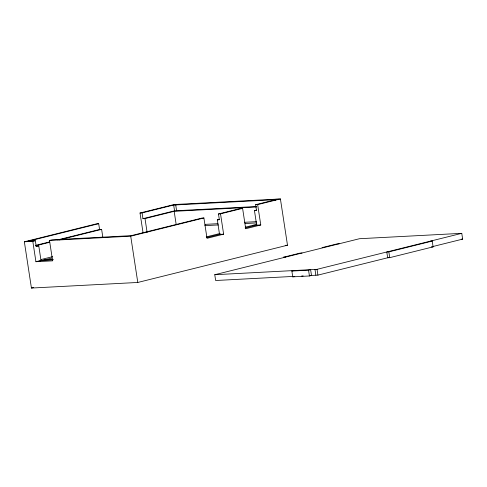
<?xml version="1.0" encoding="UTF-8"?>
<svg xmlns="http://www.w3.org/2000/svg" width="487" height="487" viewBox="0 0 487 487"><rect width="100%" height="100%" fill="white"/><g stroke="black" fill="none" stroke-linecap="round" stroke-linejoin="round"><path stroke-width="0.73" d="M143.038 232.67L140.025 213.008L174.054 204.54L280.415 198.946L287.494 245.217L137.791 282.46L31.43 288.054L24.35 241.783L32.806 241.339L35.928 261.72L40.993 260.417L53.205 259.772M24.35 241.783L96.645 223.795L98.691 223.691L99.579 229.474L101.625 229.365L102.848 237.37M26.395 241.674L98.691 223.691M140.025 213.008L142.07 212.898L176.099 204.43M28.441 241.564L30.979 240.937M178.145 204.327L175.71 204.93L176.598 210.713M32.806 241.339L35.344 240.706L36.233 246.489L38.765 245.856L40.993 260.417M35.928 261.72L52.614 260.837L49.491 240.456L52.03 239.829L131.204 235.659L201.855 218.085L203.901 217.975L207.012 238.313L223.63 234.18L220.52 213.842L218.474 213.951L219.357 219.734L217.312 219.844L219.54 234.399L223.63 234.18M35.691 245.363L49.644 241.893M57.722 239.884L99.579 229.474M142.07 212.898L142.959 218.681L174.553 210.822L256.649 206.5M35.861 245.722L49.747 242.27M59.244 239.908L101.625 229.365M142.959 218.681L145.004 218.572L174.163 211.321L256.485 206.987M273.889 199.761L276.324 199.159M218.474 213.951L240.554 208.46L242.599 208.351L245.716 228.72L260.77 224.976L257.653 204.607L255.608 204.71L256.497 210.5L254.451 210.603L256.679 225.158L260.77 224.976M255.608 204.71L278.369 199.049M49.491 240.456L130.711 236.183L203.901 217.975M220.52 213.842L242.599 208.351M257.653 204.607L280.415 198.946M41.011 259.553L52.706 256.643M37.682 261.586L52.054 258.007M217.312 219.844L219.521 219.296M254.451 210.603L256.6 210.074M206.269 236.895L220.234 233.425M245.229 227.204L256.856 224.312M206.537 237.638L219.54 234.399M245.205 228.013L256.679 225.158L252.576 225.378M31.43 288.054L33.646 287.507M294.069 276.379L215.65 280.506L214.761 274.717L359.491 238.715L461.767 233.334L462.65 239.117L431.792 246.793M291.865 271.064L308.551 270.188L310.621 269.676L311.503 275.459L309.44 275.971L292.754 276.853L291.865 271.064L293.935 270.553M214.761 274.717L317.031 269.335L461.767 233.334M388.839 251.876L432.219 241.083L433.101 246.866L389.722 257.66L387.676 257.769L386.794 251.986L388.839 251.876L389.722 257.66M292.754 276.853L294.818 276.336M309.233 275.581L317.92 275.118L389.15 257.404M275.934 199.658L173.664 205.039L174.553 210.822M273.505 200.26L275.551 200.151M205.088 224.367L217.926 223.691M244.364 222.297L256.448 221.664M204.844 225.651L218.493 224.933M245.034 223.539L256.406 222.936M28.934 241.041L35.344 240.706M35.855 246.014L38.765 245.856M285.218 245.338L287.494 245.217M339.171 243.768L337.126 243.877L322.065 247.621L324.111 247.518M43.933 260.028L53.034 259.553M461.286 239.19L462.65 239.117M430.173 241.193L432.219 241.083M302.031 253.009L299.986 253.118L283.367 257.252L285.412 257.142M431.738 246.939L433.101 246.866M301.648 275.977L303.164 275.898M317.031 269.335L317.92 275.118M314.986 269.445L315.874 275.228M308.551 270.188L309.44 275.971M174.163 211.321L176.166 224.422M145.004 218.572L147.117 232.402M130.711 236.183L137.791 282.46"/></g></svg>
